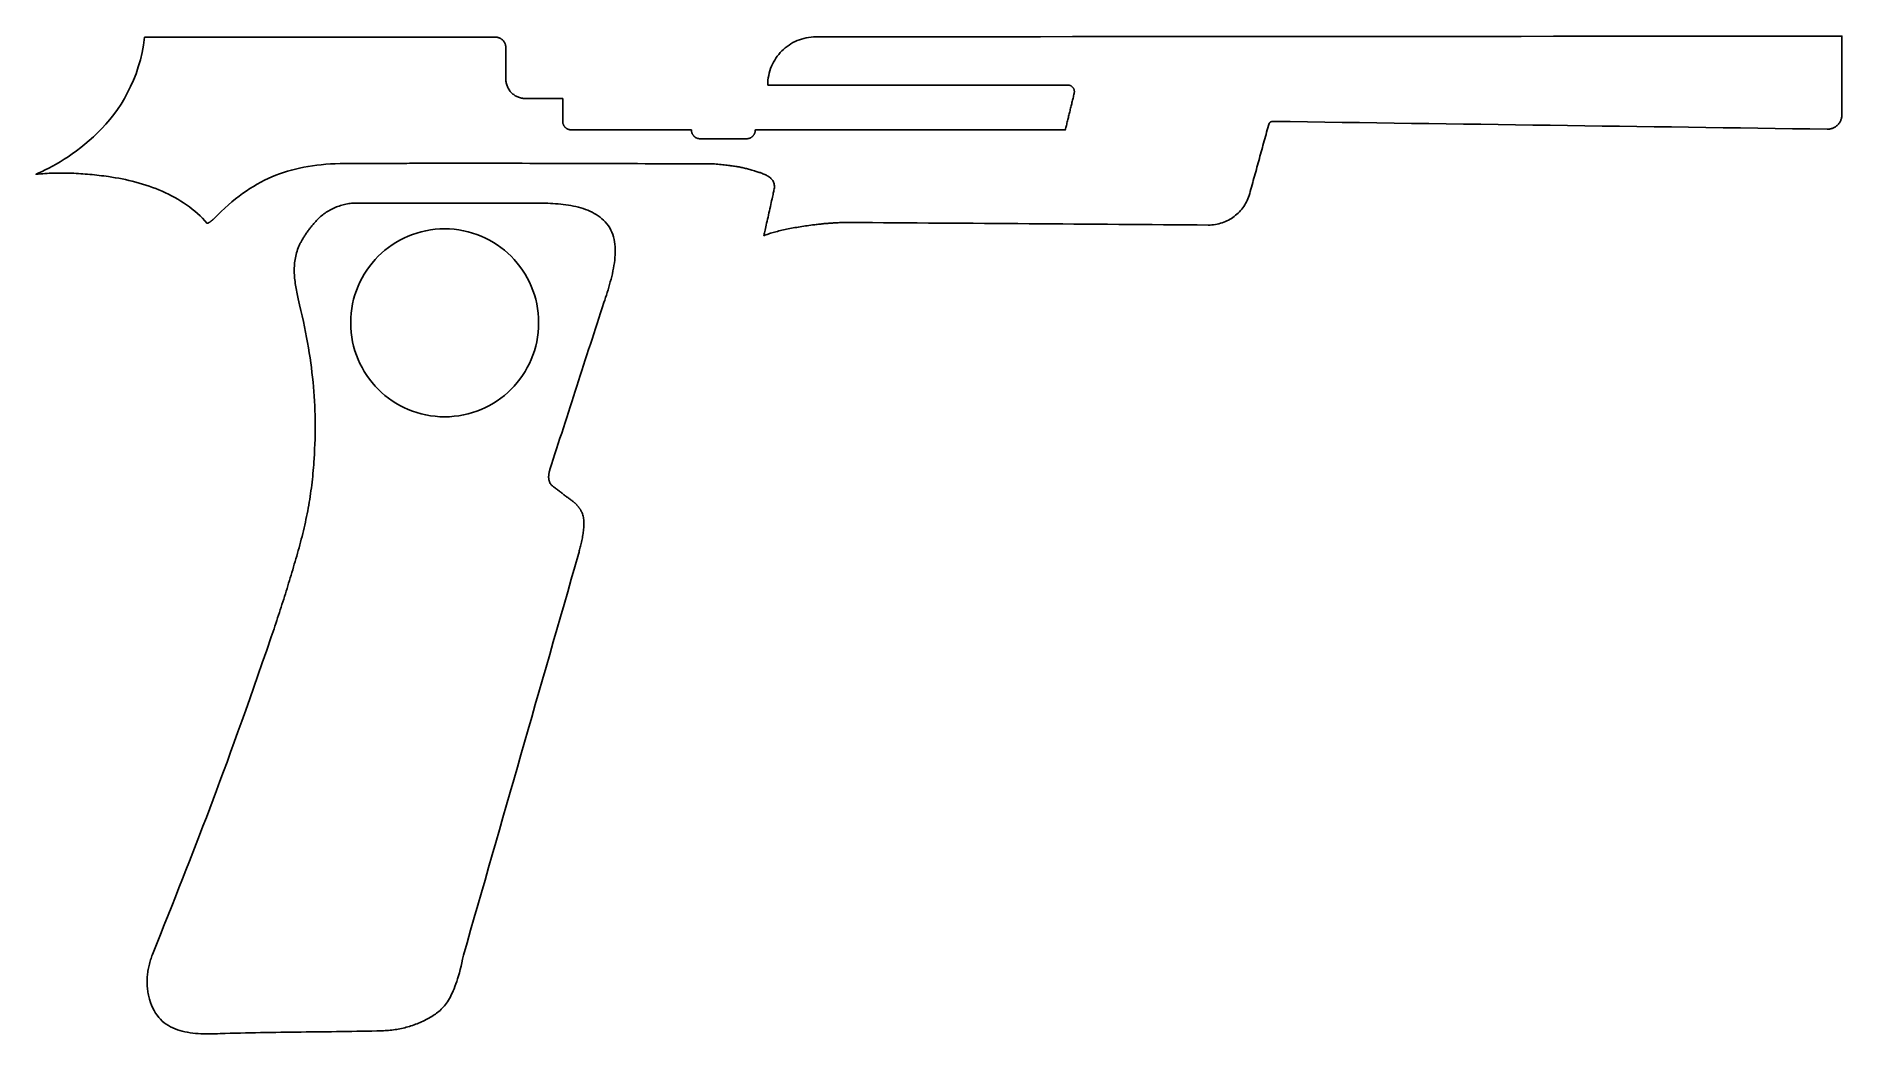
# Model space of a CAD drawing. Header units: metres. Extents: x 166 to 290, y -140 to -71.
import ezdxf

# ---------------------------------------------------------------- set-up
doc = ezdxf.new("R2010")
doc.units = ezdxf.units.M

msp = doc.modelspace()

# ---------------------------------------------------------------- linework, layer by layer
for points in [[(216.028778, -74.69378), (216.674192, -74.69378), (217.319606, -74.69378), (217.96502, -74.69378), (218.610434, -74.69378), (219.255848, -74.69378), (219.901262, -74.69378), (220.546676, -74.69378), (221.19209, -74.69378), (221.837504, -74.69378), (222.482918, -74.69378), (223.128332, -74.69378), (223.773746, -74.69378), (224.41916, -74.69378), (225.064574, -74.69378), (225.709988, -74.69378), (226.355402, -74.69378), (227.000816, -74.69378), (227.64623, -74.69378), (228.291644, -74.69378), (228.937058, -74.69378), (229.582472, -74.69378), (230.227886, -74.69378), (230.8733, -74.69378), (231.518714, -74.69378), (232.164128, -74.69378), (232.809542, -74.69378), (233.454956, -74.69378), (234.10037, -74.69378), (234.745784, -74.69378), (235.391198, -74.69378), (236.036612, -74.69378), (236.682026, -74.69378), (236.71022, -74.694542), (236.737906, -74.697082), (236.765084, -74.701146), (236.7915, -74.706734), (236.817408, -74.713846), (236.842554, -74.722228), (236.866938, -74.732134), (236.89056, -74.74331), (236.91342, -74.755756), (236.935518, -74.769472), (236.9566, -74.784204), (236.97692, -74.800206), (236.996224, -74.817224), (237.014512, -74.835258), (237.031784, -74.854054), (237.04804, -74.873866), (237.06328, -74.89444), (237.07725, -74.91603), (237.08995, -74.938382), (237.101634, -74.961242), (237.112048, -74.984864), (237.120938, -75.008994), (237.128558, -75.033886), (237.134908, -75.059286), (237.139734, -75.08494), (237.143036, -75.111102), (237.144814, -75.137518), (237.145068, -75.164188), (237.143798, -75.191112), (237.141004, -75.21829), (237.136432, -75.245722), (237.130082, -75.273154), (237.111032, -75.35164), (237.091982, -75.430126), (237.072932, -75.508612), (237.053882, -75.587098), (237.034832, -75.665584), (237.015782, -75.74407), (236.996732, -75.822556), (236.977682, -75.901042), (236.958632, -75.979528), (236.939582, -76.058014), (236.920532, -76.1365), (236.901482, -76.214986), (236.882432, -76.293472), (236.863382, -76.371958), (236.844332, -76.450444), (236.825282, -76.52893), (236.806232, -76.607416), (236.787182, -76.685902), (236.768132, -76.764388), (236.749082, -76.842874), (236.730032, -76.92136), (236.710982, -76.999846), (236.691932, -77.078332), (236.672882, -77.156818), (236.653832, -77.235304), (236.634782, -77.31379), (236.615732, -77.392276), (236.596682, -77.470762), (236.577632, -77.549248), (236.558582, -77.627734), (236.539532, -77.70622), (236.520482, -77.784706), (235.878624, -77.784706), (235.236766, -77.784706), (234.594908, -77.784706), (233.95305, -77.784706), (233.311192, -77.784706), (232.669334, -77.784706), (232.027476, -77.784706), (231.385618, -77.784706), (230.74376, -77.784706), (230.101902, -77.784706), (229.460044, -77.784706), (228.818186, -77.784706), (228.176328, -77.784706), (227.53447, -77.784706), (226.892612, -77.784706), (226.250754, -77.784706), (225.608896, -77.784706), (224.967038, -77.784706), (224.32518, -77.784706), (223.683322, -77.784706), (223.041464, -77.784706), (222.399606, -77.784706), (221.757748, -77.784706), (221.11589, -77.784706), (220.474032, -77.784706), (219.832174, -77.784706), (219.190316, -77.784706), (218.548458, -77.784706), (217.9066, -77.784706), (217.264742, -77.784706), (216.622884, -77.784706), (215.981026, -77.784706), (215.95588, -77.784706), (215.930734, -77.784706), (215.905588, -77.784706), (215.880442, -77.784706), (215.855296, -77.784706), (215.83015, -77.784706), (215.805004, -77.784706), (215.779858, -77.784706), (215.754712, -77.784706), (215.729566, -77.784706), (215.70442, -77.784706), (215.679274, -77.784706), (215.654128, -77.784706), (215.628982, -77.784706), (215.603836, -77.784706), (215.57869, -77.784706), (215.553544, -77.784706), (215.528398, -77.784706), (215.503252, -77.784706), (215.478106, -77.784706), (215.45296, -77.784706), (215.427814, -77.784706), (215.402668, -77.784706), (215.377522, -77.784706), (215.352376, -77.784706), (215.32723, -77.784706), (215.302084, -77.784706), (215.276938, -77.784706), (215.251792, -77.784706), (215.226646, -77.784706), (215.2015, -77.784706), (215.176354, -77.784706), (215.175592, -77.815948), (215.173306, -77.846936), (215.169496, -77.877416), (215.164162, -77.907388), (215.157304, -77.936852), (215.149176, -77.965808), (215.139524, -77.994002), (215.128602, -78.021688), (215.11641, -78.048612), (215.102948, -78.074774), (215.088216, -78.100174), (215.072468, -78.124812), (215.05545, -78.148688), (215.037416, -78.171548), (215.018366, -78.193646), (214.9983, -78.214728), (214.977218, -78.234794), (214.95512, -78.253844), (214.932006, -78.271878), (214.90813, -78.288896), (214.883492, -78.304644), (214.858092, -78.319376), (214.83193, -78.332838), (214.805006, -78.34503), (214.77732, -78.355952), (214.749126, -78.365604), (214.72017, -78.373732), (214.690706, -78.38059), (214.660734, -78.385924), (214.630254, -78.389734), (214.599266, -78.39202), (214.568024, -78.392782), (214.468456, -78.392782), (214.368888, -78.392782), (214.26932, -78.392782), (214.169752, -78.392782), (214.070184, -78.392782), (213.970616, -78.392782), (213.871048, -78.392782), (213.77148, -78.392782), (213.671912, -78.392782), (213.572344, -78.392782), (213.472776, -78.392782), (213.373208, -78.392782), (213.27364, -78.392782), (213.174072, -78.392782), (213.074504, -78.392782), (212.974936, -78.392782), (212.875368, -78.392782), (212.7758, -78.392782), (212.676232, -78.392782), (212.576664, -78.392782), (212.477096, -78.392782), (212.377528, -78.392782), (212.27796, -78.392782), (212.178392, -78.392782), (212.078824, -78.392782), (211.979256, -78.392782), (211.879688, -78.392782), (211.78012, -78.392782), (211.680552, -78.392782), (211.580984, -78.392782), (211.481416, -78.392782), (211.381848, -78.392782), (211.350606, -78.39202), (211.319618, -78.389734), (211.289138, -78.385924), (211.259166, -78.38059), (211.229702, -78.373732), (211.200746, -78.365604), (211.172552, -78.355952), (211.144866, -78.34503), (211.117942, -78.332838), (211.09178, -78.319376), (211.06638, -78.304644), (211.041742, -78.288896), (211.017866, -78.271878), (210.995006, -78.253844), (210.972908, -78.234794), (210.951826, -78.214728), (210.93176, -78.193646), (210.91271, -78.171548), (210.894676, -78.148688), (210.877658, -78.124812), (210.86191, -78.100174), (210.847178, -78.074774), (210.833716, -78.048612), (210.821524, -78.021688), (210.810602, -77.994002), (210.80095, -77.965808), (210.792822, -77.936852), (210.785964, -77.907388), (210.78063, -77.877416), (210.77682, -77.846936), (210.774534, -77.815948), (210.773772, -77.784706), (210.515708, -77.784706), (210.257644, -77.784706), (209.99958, -77.784706), (209.741516, -77.784706), (209.483452, -77.784706), (209.225388, -77.784706), (208.967324, -77.784706), (208.70926, -77.784706), (208.451196, -77.784706), (208.193132, -77.784706), (207.935068, -77.784706), (207.677004, -77.784706), (207.41894, -77.784706), (207.160876, -77.784706), (206.902812, -77.784706), (206.644748, -77.784706), (206.386684, -77.784706), (206.12862, -77.784706), (205.870556, -77.784706), (205.612492, -77.784706), (205.354428, -77.784706), (205.096364, -77.784706), (204.8383, -77.784706), (204.580236, -77.784706), (204.322172, -77.784706), (204.064108, -77.784706), (203.806044, -77.784706), (203.54798, -77.784706), (203.289916, -77.784706), (203.031852, -77.784706), (202.773788, -77.784706), (202.515724, -77.784706), (202.484736, -77.783944), (202.454256, -77.781658), (202.42403, -77.777848), (202.394312, -77.772514), (202.365102, -77.76591), (202.3364, -77.757782), (202.30846, -77.748384), (202.281028, -77.737716), (202.254358, -77.725524), (202.22845, -77.712316), (202.203304, -77.697838), (202.17892, -77.68209), (202.155298, -77.665326), (202.132438, -77.647546), (202.110594, -77.628496), (202.089766, -77.60843), (202.0697, -77.587602), (202.05065, -77.565758), (202.03287, -77.542898), (202.016106, -77.519276), (202.000358, -77.494892), (201.98588, -77.469746), (201.972672, -77.443838), (201.96048, -77.417168), (201.949812, -77.389736), (201.940414, -77.361796), (201.932286, -77.333094), (201.925682, -77.303884), (201.920348, -77.274166), (201.916538, -77.24394), (201.914252, -77.213206), (201.91349, -77.182218), (201.91349, -77.13345), (201.91349, -77.084682), (201.91349, -77.035914), (201.91349, -76.987146), (201.91349, -76.938378), (201.91349, -76.88961), (201.91349, -76.840842), (201.91349, -76.792074), (201.91349, -76.743306), (201.91349, -76.694538), (201.91349, -76.64577), (201.91349, -76.597002), (201.91349, -76.548234), (201.91349, -76.499466), (201.91349, -76.450698), (201.91349, -76.40193), (201.91349, -76.353162), (201.91349, -76.304394), (201.91349, -76.255626), (201.91349, -76.206858), (201.91349, -76.15809), (201.91349, -76.109322), (201.91349, -76.060554), (201.91349, -76.011786), (201.91349, -75.963018), (201.91349, -75.91425), (201.91349, -75.865482), (201.91349, -75.816714), (201.91349, -75.767946), (201.91349, -75.719178), (201.91349, -75.67041), (201.91349, -75.621642), (201.832972, -75.621642), (201.752454, -75.621642), (201.671936, -75.621642), (201.591418, -75.621642), (201.5109, -75.621642), (201.430382, -75.621642), (201.349864, -75.621642), (201.269346, -75.621642), (201.188828, -75.621642), (201.10831, -75.621642), (201.027792, -75.621642), (200.947274, -75.621642), (200.866756, -75.621642), (200.786238, -75.621642), (200.70572, -75.621642), (200.625202, -75.621642), (200.544684, -75.621642), (200.464166, -75.621642), (200.383648, -75.621642), (200.30313, -75.621642), (200.222612, -75.621642), (200.142094, -75.621642), (200.061576, -75.621642), (199.981058, -75.621642), (199.90054, -75.621642), (199.820022, -75.621642), (199.739504, -75.621642), (199.658986, -75.621642), (199.578468, -75.621642), (199.49795, -75.621642), (199.417432, -75.621642), (199.336914, -75.621642), (199.26808, -75.619864), (199.200008, -75.614784), (199.132952, -75.606148), (199.067166, -75.594464), (199.002396, -75.579478), (198.938896, -75.561444), (198.876666, -75.540362), (198.81596, -75.516486), (198.756778, -75.489562), (198.69912, -75.460098), (198.642986, -75.42784), (198.58863, -75.393042), (198.536052, -75.355704), (198.485506, -75.31608), (198.436992, -75.273916), (198.39051, -75.22972), (198.346314, -75.183238), (198.30415, -75.134724), (198.264526, -75.084178), (198.227188, -75.0316), (198.19239, -74.977244), (198.160132, -74.92111), (198.130668, -74.863452), (198.103744, -74.80427), (198.079868, -74.743564), (198.058786, -74.681334), (198.040752, -74.617834), (198.025766, -74.553064), (198.014082, -74.487278), (198.005446, -74.420222), (198.000366, -74.35215), (197.998588, -74.283316), (197.998588, -74.216006), (197.998588, -74.148696), (197.998588, -74.081386), (197.998588, -74.014076), (197.998588, -73.946766), (197.998588, -73.879456), (197.998588, -73.812146), (197.998588, -73.744836), (197.998588, -73.677526), (197.998588, -73.610216), (197.998588, -73.542906), (197.998588, -73.475596), (197.998588, -73.408286), (197.998588, -73.340976), (197.998588, -73.273666), (197.998588, -73.206356), (197.998588, -73.139046), (197.998588, -73.071736), (197.998588, -73.004426), (197.998588, -72.937116), (197.998588, -72.869806), (197.998588, -72.802496), (197.998588, -72.735186), (197.998588, -72.667876), (197.998588, -72.600566), (197.998588, -72.533256), (197.998588, -72.465946), (197.998588, -72.398636), (197.998588, -72.331326), (197.998588, -72.264016), (197.998588, -72.196706), (197.998588, -72.129396), (197.997572, -72.091296), (197.994778, -72.053704), (197.989952, -72.01662), (197.983348, -71.980298), (197.974966, -71.944484), (197.96506, -71.909432), (197.953376, -71.875142), (197.940168, -71.841614), (197.925436, -71.808848), (197.90918, -71.776844), (197.8914, -71.745856), (197.872096, -71.715884), (197.851522, -71.686928), (197.829678, -71.658988), (197.80631, -71.632064), (197.781926, -71.60641), (197.756272, -71.582026), (197.729348, -71.558912), (197.701408, -71.537068), (197.672452, -71.516494), (197.64248, -71.49719), (197.611492, -71.47941), (197.579488, -71.463154), (197.546722, -71.448422), (197.513194, -71.435214), (197.478904, -71.42353), (197.443852, -71.413624), (197.408038, -71.405496), (197.371716, -71.398892), (197.334632, -71.39432), (197.29704, -71.391526), (197.25894, -71.39051), (196.50456, -71.391018), (195.75018, -71.391526), (194.9958, -71.392034), (194.24142, -71.392542), (193.48704, -71.39305), (192.73266, -71.393558), (191.97828, -71.394066), (191.2239, -71.394574), (190.46952, -71.395082), (189.71514, -71.39559), (188.96076, -71.396098), (188.20638, -71.396606), (187.452, -71.397114), (186.69762, -71.397622), (185.94324, -71.39813), (185.18886, -71.398638), (184.43448, -71.399146), (183.6801, -71.399654), (182.92572, -71.400162), (182.17134, -71.40067), (181.41696, -71.401178), (180.66258, -71.401686), (179.9082, -71.402194), (179.15382, -71.402702), (178.39944, -71.40321), (177.64506, -71.403718), (176.89068, -71.404226), (176.1363, -71.404734), (175.38192, -71.405242), (174.62754, -71.40575), (173.87316, -71.406258), (173.11878, -71.406766), (173.044612, -71.944738), (172.947584, -72.464422), (172.828966, -72.966326), (172.689774, -73.450704), (172.531532, -73.91781), (172.35551, -74.367644), (172.162724, -74.800714), (171.954698, -75.21702), (171.732448, -75.616816), (171.497498, -76.00061), (171.251118, -76.368402), (170.994324, -76.720446), (170.72864, -77.056996), (170.455082, -77.37856), (170.175174, -77.685138), (169.889932, -77.976984), (169.60088, -78.254098), (169.309034, -78.516988), (169.015918, -78.765908), (168.722548, -79.001112), (168.430448, -79.222854), (168.140634, -79.431134), (167.854376, -79.62646), (167.573198, -79.808832), (167.298116, -79.978758), (167.030654, -80.136238), (166.771828, -80.28178), (166.522908, -80.415384), (166.285164, -80.537304), (166.06012, -80.648048), (165.848792, -80.747616), (165.65245, -80.836262), (165.803072, -80.822292), (165.953948, -80.809592), (166.105078, -80.798162), (166.256462, -80.788256), (166.4081, -80.77962), (166.559992, -80.772254), (166.712138, -80.766158), (166.864538, -80.761332), (167.017446, -80.757776), (167.170608, -80.75549), (167.324024, -80.754474), (167.477694, -80.754474), (167.631872, -80.755744), (167.786304, -80.758284), (167.941244, -80.762094), (168.096438, -80.76692), (168.25214, -80.773016), (168.408096, -80.780382), (168.56456, -80.788764), (168.721278, -80.798416), (168.878504, -80.809084), (169.036238, -80.821022), (169.194226, -80.833976), (169.352722, -80.847946), (169.511726, -80.863186), (169.671238, -80.879442), (169.831258, -80.896714), (169.991786, -80.915002), (170.152568, -80.93456), (170.313858, -80.955134), (170.475656, -80.976724), (170.637962, -80.99933), (170.871388, -81.034128), (171.105322, -81.072228), (171.339764, -81.113884), (171.57446, -81.159096), (171.808902, -81.208118), (172.043344, -81.260696), (172.277278, -81.317338), (172.510704, -81.37779), (172.743368, -81.442306), (172.975016, -81.510886), (173.205394, -81.58353), (173.434502, -81.660492), (173.662086, -81.741772), (173.887892, -81.827624), (174.11192, -81.917794), (174.333662, -82.012536), (174.553118, -82.112104), (174.770034, -82.216498), (174.98441, -82.325718), (175.195992, -82.439764), (175.404526, -82.55889), (175.609758, -82.683096), (175.811434, -82.812382), (176.009554, -82.947002), (176.203864, -83.086956), (176.39411, -83.232498), (176.580292, -83.383374), (176.762156, -83.539838), (176.939448, -83.702144), (177.111914, -83.870038), (177.279554, -84.043774), (177.44186, -84.223606), (177.457608, -84.215478), (177.473356, -84.207096), (177.489104, -84.198714), (177.504852, -84.190078), (177.5206, -84.181442), (177.536094, -84.172552), (177.551588, -84.163662), (177.567082, -84.154518), (177.582576, -84.14512), (177.597816, -84.135722), (177.613056, -84.12607), (177.628296, -84.116418), (177.643282, -84.106512), (177.658268, -84.096352), (177.673254, -84.086192), (177.687986, -84.075778), (177.702718, -84.06511), (177.71745, -84.054442), (177.731928, -84.04352), (177.746406, -84.032344), (177.760884, -84.021168), (177.775108, -84.009738), (177.789332, -83.998054), (177.803302, -83.98637), (177.817272, -83.974432), (177.831242, -83.96224), (177.844958, -83.949794), (177.858674, -83.937348), (177.872136, -83.924648), (177.885598, -83.911694), (177.898806, -83.898486), (177.912014, -83.885024), (178.15814, -83.636358), (178.403504, -83.397598), (178.64836, -83.168744), (178.892962, -82.949542), (179.137564, -82.739738), (179.38242, -82.539332), (179.62753, -82.34807), (179.873402, -82.165952), (180.120036, -81.992724), (180.36794, -81.828132), (180.617114, -81.672176), (180.868066, -81.524602), (181.120796, -81.385156), (181.375558, -81.253838), (181.632606, -81.130394), (181.892194, -81.014824), (182.154576, -80.906874), (182.420006, -80.806544), (182.688484, -80.713326), (182.960518, -80.627474), (183.236362, -80.54848), (183.516016, -80.476344), (183.799734, -80.411066), (184.088024, -80.352138), (184.380886, -80.299814), (184.678574, -80.253586), (184.981342, -80.213454), (185.289444, -80.179164), (185.603134, -80.150716), (185.922666, -80.127856), (186.24804, -80.110584), (186.579764, -80.098646), (186.66333, -80.09636), (186.746896, -80.094328), (186.830462, -80.09255), (186.914028, -80.091026), (186.997594, -80.089756), (187.08116, -80.08874), (187.164726, -80.087724), (187.248292, -80.086962), (187.331858, -80.086454), (187.41517, -80.085946), (187.498482, -80.085692), (187.581794, -80.085438), (187.665106, -80.085438), (187.748418, -80.085438), (187.83173, -80.085692), (187.915042, -80.085946), (187.998354, -80.0862), (188.081666, -80.086454), (188.164978, -80.086962), (188.24829, -80.08747), (188.331602, -80.087978), (188.414914, -80.088486), (188.498226, -80.088994), (188.581538, -80.089502), (188.66485, -80.09001), (188.748162, -80.090264), (188.831474, -80.090518), (188.914786, -80.090772), (188.998098, -80.091026), (189.08141, -80.091026), (189.164722, -80.091026), (189.248034, -80.090772), (189.44082, -80.090264), (189.633606, -80.089756), (189.826392, -80.089248), (190.019178, -80.08874), (190.212218, -80.088232), (190.405004, -80.087724), (190.59779, -80.087216), (190.790576, -80.086708), (190.983616, -80.0862), (191.176402, -80.085692), (191.369188, -80.085184), (191.562228, -80.084676), (191.755014, -80.084168), (191.9478, -80.08366), (192.140586, -80.083152), (192.333626, -80.082644), (192.526412, -80.082136), (192.719198, -80.081628), (192.912238, -80.08112), (193.105024, -80.080612), (193.29781, -80.080104), (193.49085, -80.079596), (193.683636, -80.079088), (193.876422, -80.07858), (194.069462, -80.078072), (194.262248, -80.077564), (194.455034, -80.077056), (194.648074, -80.076548), (194.84086, -80.07604), (195.033646, -80.075532), (195.226686, -80.075024), (195.419472, -80.074516), (195.948808, -80.07604), (196.478144, -80.077564), (197.00748, -80.079088), (197.536816, -80.080612), (198.066152, -80.082136), (198.595488, -80.08366), (199.124824, -80.085184), (199.65416, -80.086708), (200.183496, -80.088232), (200.712832, -80.089756), (201.242168, -80.09128), (201.771504, -80.092804), (202.30084, -80.094328), (202.830176, -80.095852), (203.359512, -80.097376), (203.888848, -80.0989), (204.418184, -80.100424), (204.94752, -80.101948), (205.476856, -80.103472), (206.006192, -80.104996), (206.535528, -80.10652), (207.064864, -80.108044), (207.5942, -80.109568), (208.123536, -80.111092), (208.652872, -80.112616), (209.182208, -80.11414), (209.711544, -80.115664), (210.24088, -80.117188), (210.770216, -80.118712), (211.299552, -80.120236), (211.828888, -80.12176), (212.358224, -80.123284), (212.481668, -80.134714), (212.60054, -80.14589), (212.715094, -80.157066), (212.82533, -80.167988), (212.931756, -80.17891), (213.034372, -80.189832), (213.133432, -80.200754), (213.22919, -80.21193), (213.3219, -80.223106), (213.411816, -80.234536), (213.499192, -80.24622), (213.584028, -80.258158), (213.666578, -80.27035), (213.74735, -80.282796), (213.826344, -80.295496), (213.90356, -80.308704), (213.979506, -80.32242), (214.054436, -80.336644), (214.12835, -80.351376), (214.201756, -80.366616), (214.274654, -80.382364), (214.347298, -80.398874), (214.419942, -80.415892), (214.492586, -80.433672), (214.565738, -80.452214), (214.639398, -80.471518), (214.714074, -80.491584), (214.789766, -80.512666), (214.866728, -80.53451), (214.945214, -80.55737), (215.025224, -80.581246), (215.107266, -80.606138), (215.170766, -80.625442), (215.235028, -80.645), (215.300306, -80.664812), (215.366092, -80.685132), (215.432132, -80.70596), (215.498172, -80.72755), (215.563958, -80.749902), (215.62949, -80.77327), (215.69426, -80.797654), (215.758268, -80.823308), (215.821006, -80.850232), (215.882474, -80.87868), (215.942418, -80.908652), (216.00033, -80.940148), (216.05621, -80.973422), (216.109804, -81.008728), (216.160858, -81.046066), (216.209118, -81.085436), (216.25433, -81.127092), (216.296494, -81.171288), (216.335102, -81.218024), (216.3699, -81.2673), (216.400634, -81.31937), (216.427304, -81.374234), (216.449402, -81.432146), (216.466928, -81.493106), (216.479628, -81.557368), (216.486994, -81.624932), (216.489026, -81.696052), (216.48547, -81.770728), (216.476072, -81.849214), (216.460578, -81.93151), (216.458546, -81.940654), (216.452704, -81.96707), (216.443306, -82.009488), (216.430606, -82.066892), (216.414858, -82.138012), (216.396316, -82.221832), (216.375234, -82.317082), (216.351866, -82.422746), (216.326466, -82.537554), (216.299288, -82.66049), (216.270586, -82.790284), (216.240614, -82.925666), (216.209626, -83.06562), (216.177876, -83.20913), (216.145618, -83.354926), (216.113106, -83.501738), (216.080594, -83.64855), (216.048336, -83.794346), (216.016586, -83.937856), (215.985598, -84.07781), (215.955626, -84.213192), (215.926924, -84.342732), (215.899746, -84.465414), (215.874346, -84.580222), (215.850978, -84.685632), (215.829896, -84.780882), (215.811354, -84.864448), (215.795606, -84.935568), (215.782906, -84.992718), (215.773508, -85.035136), (215.767666, -85.061298), (215.765634, -85.070188), (215.834468, -85.040724), (215.906858, -85.011768), (215.98255, -84.983066), (216.061544, -84.954872), (216.14384, -84.926932), (216.229184, -84.8995), (216.317322, -84.872322), (216.408254, -84.845652), (216.50198, -84.819236), (216.598246, -84.793328), (216.696798, -84.767674), (216.797636, -84.742528), (216.90076, -84.717636), (217.005916, -84.693252), (217.113104, -84.669376), (217.22207, -84.645754), (217.33256, -84.62264), (217.444828, -84.600034), (217.558366, -84.577682), (217.673428, -84.555838), (217.789506, -84.534502), (217.906854, -84.51342), (218.025218, -84.492846), (218.144344, -84.47278), (218.264232, -84.453222), (218.384628, -84.433918), (218.505532, -84.415122), (218.626944, -84.396834), (218.74861, -84.379054), (218.870276, -84.361782), (218.991942, -84.345018), (219.113608, -84.328762), (219.193872, -84.318348), (219.274136, -84.308188), (219.3544, -84.298282), (219.434918, -84.288884), (219.515436, -84.27974), (219.595954, -84.27085), (219.676472, -84.262214), (219.75699, -84.254086), (219.837508, -84.246212), (219.918026, -84.238592), (219.998544, -84.23148), (220.079316, -84.224622), (220.160088, -84.218018), (220.24086, -84.211668), (220.321632, -84.205826), (220.402404, -84.200238), (220.483176, -84.194904), (220.563948, -84.190078), (220.64472, -84.185506), (220.725492, -84.181188), (220.806264, -84.177124), (220.887036, -84.173568), (220.967808, -84.170266), (221.04858, -84.167218), (221.129606, -84.164424), (221.210632, -84.162138), (221.291658, -84.160106), (221.372684, -84.158328), (221.45371, -84.156804), (221.534736, -84.155788), (221.615762, -84.155026), (221.696788, -84.154518), (222.467424, -84.160106), (223.238314, -84.165694), (224.00895, -84.171282), (224.77984, -84.17687), (225.550476, -84.182458), (226.321366, -84.188046), (227.092002, -84.193634), (227.862892, -84.199222), (228.633528, -84.20481), (229.404164, -84.210398), (230.175054, -84.215986), (230.94569, -84.221574), (231.71658, -84.227162), (232.487216, -84.23275), (233.258106, -84.238338), (234.028742, -84.243926), (234.799632, -84.249514), (235.570268, -84.255102), (236.340904, -84.26069), (237.111794, -84.266278), (237.88243, -84.271866), (238.65332, -84.277454), (239.423956, -84.283042), (240.194846, -84.28863), (240.965482, -84.294218), (241.736372, -84.299806), (242.507008, -84.305394), (243.277644, -84.310982), (244.048534, -84.31657), (244.81917, -84.322158), (245.59006, -84.327746), (246.360696, -84.333334), (246.485156, -84.331556), (246.608346, -84.324698), (246.73052, -84.31276), (246.851424, -84.295742), (246.970804, -84.273898), (247.08866, -84.247228), (247.204992, -84.215986), (247.319546, -84.180172), (247.432068, -84.139786), (247.542558, -84.094828), (247.651016, -84.045552), (247.757188, -83.992212), (247.86082, -83.934554), (247.961912, -83.872832), (248.060464, -83.8073), (248.156222, -83.737704), (248.249186, -83.664298), (248.339102, -83.587336), (248.42597, -83.506818), (248.509536, -83.422744), (248.5898, -83.335114), (248.666508, -83.244182), (248.73966, -83.149948), (248.809256, -83.052666), (248.875042, -82.952336), (248.936764, -82.848958), (248.994422, -82.742786), (249.048016, -82.63382), (249.097038, -82.52206), (249.141742, -82.40776), (249.181874, -82.29092), (249.217434, -82.171794), (249.258836, -82.020664), (249.300492, -81.869534), (249.342148, -81.718404), (249.38355, -81.567274), (249.425206, -81.416144), (249.466862, -81.265014), (249.508518, -81.113884), (249.54992, -80.962754), (249.591576, -80.811624), (249.633232, -80.660494), (249.674634, -80.509364), (249.71629, -80.358234), (249.757946, -80.207104), (249.799602, -80.055974), (249.841004, -79.904844), (249.88266, -79.753714), (249.924316, -79.602584), (249.965718, -79.451454), (250.007374, -79.300324), (250.04903, -79.149194), (250.090686, -78.998064), (250.132088, -78.846934), (250.173744, -78.695804), (250.2154, -78.544674), (250.257056, -78.393544), (250.298458, -78.242414), (250.340114, -78.091284), (250.38177, -77.940154), (250.423172, -77.789024), (250.464828, -77.637894), (250.506484, -77.486764), (250.54814, -77.335634), (250.553982, -77.32776), (250.560078, -77.319886), (250.566428, -77.312266), (250.573032, -77.3049), (250.57989, -77.297788), (250.586748, -77.29093), (250.59386, -77.284326), (250.601226, -77.277976), (250.608592, -77.27188), (250.616212, -77.265784), (250.624086, -77.259942), (250.63196, -77.254354), (250.640088, -77.24902), (250.64847, -77.24394), (250.656852, -77.239114), (250.665488, -77.234542), (250.674124, -77.230224), (250.683014, -77.22616), (250.691904, -77.22235), (250.701048, -77.218794), (250.710192, -77.215492), (250.719336, -77.212444), (250.728734, -77.20965), (250.738132, -77.20711), (250.74753, -77.205078), (250.757182, -77.2033), (250.766834, -77.201776), (250.776486, -77.200506), (250.786138, -77.19949), (250.796044, -77.198728), (250.80595, -77.19822), (250.815856, -77.197966), (252.00864, -77.21473), (253.201424, -77.231494), (254.394208, -77.248258), (255.586992, -77.265022), (256.779776, -77.281786), (257.97256, -77.29855), (259.165344, -77.315314), (260.358128, -77.332078), (261.550912, -77.348842), (262.743696, -77.365606), (263.93648, -77.38237), (265.129264, -77.399134), (266.322048, -77.415898), (267.514832, -77.432662), (268.707616, -77.449426), (269.9004, -77.46619), (271.093184, -77.482954), (272.285968, -77.499718), (273.478752, -77.516482), (274.671536, -77.533246), (275.86432, -77.55001), (277.057104, -77.566774), (278.249888, -77.583538), (279.442672, -77.600302), (280.635456, -77.617066), (281.82824, -77.63383), (283.021024, -77.650594), (284.213808, -77.667358), (285.406592, -77.684122), (286.599376, -77.700886), (287.79216, -77.71765), (288.984944, -77.734414), (289.03676, -77.733906), (289.087814, -77.730604), (289.138106, -77.724762), (289.187636, -77.716634), (289.236404, -77.705966), (289.284156, -77.693012), (289.330892, -77.677772), (289.376612, -77.660246), (289.421316, -77.640688), (289.46475, -77.618844), (289.506914, -77.594968), (289.547808, -77.569314), (289.587432, -77.541628), (289.625532, -77.512164), (289.662108, -77.480922), (289.69716, -77.447902), (289.730688, -77.413358), (289.762438, -77.377036), (289.79241, -77.33919), (289.820604, -77.300074), (289.84702, -77.259434), (289.871404, -77.217524), (289.893756, -77.174344), (289.914076, -77.129894), (289.93211, -77.084428), (289.948112, -77.037946), (289.961828, -76.990448), (289.973004, -76.941934), (289.981894, -76.892404), (289.988244, -76.842112), (289.992054, -76.791058), (289.993324, -76.739496), (289.993324, -76.570332), (289.993324, -76.401168), (289.993324, -76.232004), (289.993324, -76.06284), (289.993324, -75.893676), (289.993324, -75.724512), (289.993324, -75.555348), (289.993324, -75.386184), (289.993324, -75.21702), (289.993324, -75.047856), (289.993324, -74.878692), (289.993324, -74.709528), (289.993324, -74.540364), (289.993324, -74.3712), (289.993324, -74.202036), (289.993324, -74.032872), (289.993324, -73.863708), (289.993324, -73.694544), (289.993324, -73.52538), (289.993324, -73.356216), (289.993324, -73.187052), (289.993324, -73.017888), (289.993324, -72.848724), (289.993324, -72.67956), (289.993324, -72.510396), (289.993324, -72.341232), (289.993324, -72.172068), (289.993324, -72.002904), (289.993324, -71.83374), (289.993324, -71.664576), (289.993324, -71.495412), (289.993324, -71.326248), (287.78581, -71.327772), (285.578296, -71.329296), (283.370782, -71.33082), (281.163268, -71.332344), (278.955754, -71.333868), (276.74824, -71.335392), (274.540726, -71.336916), (272.333212, -71.33844), (270.125698, -71.339964), (267.918184, -71.341488), (265.71067, -71.343012), (263.503156, -71.344536), (261.295642, -71.34606), (259.088128, -71.347584), (256.880614, -71.349108), (254.6731, -71.350632), (252.465586, -71.352156), (250.258072, -71.35368), (248.050558, -71.355204), (245.843044, -71.356728), (243.63553, -71.358252), (241.428016, -71.359776), (239.220502, -71.3613), (237.012988, -71.362824), (234.805474, -71.364348), (232.59796, -71.365872), (230.390446, -71.367396), (228.182932, -71.36892), (225.975418, -71.370444), (223.767904, -71.371968), (221.56039, -71.373492), (219.352876, -71.375016), (219.181934, -71.379334), (219.013278, -71.392288), (218.846908, -71.413624), (218.683332, -71.442834), (218.52255, -71.479918), (218.364816, -71.524876), (218.210384, -71.5772), (218.059508, -71.63689), (217.912188, -71.703438), (217.768932, -71.776844), (217.62974, -71.856854), (217.494866, -71.943468), (217.364564, -72.036178), (217.239088, -72.134984), (217.118438, -72.239378), (217.003122, -72.34936), (216.89314, -72.46493), (216.788746, -72.58558), (216.690194, -72.711056), (216.597484, -72.841358), (216.511124, -72.976232), (216.431114, -73.115424), (216.357708, -73.25868), (216.29116, -73.406), (216.231724, -73.556876), (216.1794, -73.711308), (216.134696, -73.869042), (216.097612, -74.029824), (216.068402, -74.1934), (216.04732, -74.35977), (216.03462, -74.528426), (216.030302, -74.699368)], [(204.747622, -89.664032), (204.80401, -89.4969), (204.860906, -89.326466), (204.918056, -89.15273), (204.974952, -88.9762), (205.031086, -88.79713), (205.086204, -88.615774), (205.139798, -88.432386), (205.191614, -88.247474), (205.241144, -88.061038), (205.288134, -87.873586), (205.332076, -87.685626), (205.372716, -87.497158), (205.409292, -87.30869), (205.441804, -87.120476), (205.469744, -86.93277), (205.492604, -86.745826), (205.509876, -86.560152), (205.521306, -86.375748), (205.52664, -86.193122), (205.52537, -86.012782), (205.516988, -85.834728), (205.500986, -85.659468), (205.477364, -85.487256), (205.44536, -85.318346), (205.40472, -85.152992), (205.35519, -84.991702), (205.296008, -84.834476), (205.227174, -84.681822), (205.147926, -84.534248), (205.05801, -84.391754), (204.957172, -84.254848), (204.844904, -84.12353), (204.732128, -84.008468), (204.61351, -83.900264), (204.48905, -83.798918), (204.359002, -83.703922), (204.223874, -83.615276), (204.083666, -83.532726), (203.938886, -83.456018), (203.789788, -83.385152), (203.636626, -83.31962), (203.479908, -83.259422), (203.319634, -83.20405), (203.156312, -83.153504), (202.990196, -83.10753), (202.82154, -83.065874), (202.650598, -83.028536), (202.477878, -82.995008), (202.30338, -82.96529), (202.127612, -82.939128), (201.950828, -82.916014), (201.773282, -82.895948), (201.595482, -82.87893), (201.417428, -82.864452), (201.239628, -82.852514), (201.062082, -82.842608), (200.885298, -82.834734), (200.709784, -82.828638), (200.53554, -82.824066), (200.36282, -82.820764), (200.192132, -82.818732), (200.02373, -82.817462), (199.857868, -82.816954), (199.6948, -82.816954), (199.322436, -82.816954), (198.950072, -82.816954), (198.577708, -82.816954), (198.205344, -82.816954), (197.83298, -82.816954), (197.460616, -82.816954), (197.088252, -82.816954), (196.715888, -82.816954), (196.343524, -82.816954), (195.97116, -82.816954), (195.598796, -82.816954), (195.226432, -82.816954), (194.854068, -82.816954), (194.481704, -82.816954), (194.10934, -82.816954), (193.736976, -82.816954), (193.364612, -82.816954), (192.992248, -82.816954), (192.619884, -82.816954), (192.24752, -82.816954), (191.875156, -82.816954), (191.502792, -82.816954), (191.130428, -82.816954), (190.758064, -82.816954), (190.3857, -82.816954), (190.013336, -82.816954), (189.640972, -82.816954), (189.268608, -82.816954), (188.896244, -82.816954), (188.52388, -82.816954), (188.151516, -82.816954), (187.779152, -82.816954), (187.679076, -82.818224), (187.579254, -82.822034), (187.479686, -82.82813), (187.380372, -82.836766), (187.281566, -82.847942), (187.183268, -82.861404), (187.085478, -82.877406), (186.988196, -82.895948), (186.891422, -82.916776), (186.79541, -82.93989), (186.70016, -82.965544), (186.605672, -82.993484), (186.511946, -83.02371), (186.418982, -83.056476), (186.327034, -83.091528), (186.236102, -83.128866), (186.146186, -83.16849), (186.057286, -83.2104), (185.969402, -83.254596), (185.882788, -83.301078), (185.797444, -83.349846), (185.71337, -83.4009), (185.630566, -83.45424), (185.549032, -83.509612), (185.469022, -83.56727), (185.390536, -83.627214), (185.313574, -83.68919), (185.238136, -83.753452), (185.164476, -83.82), (185.09234, -83.88858), (185.021982, -83.959192), (184.953402, -84.03209), (184.907428, -84.082636), (184.861962, -84.13369), (184.817004, -84.184998), (184.7723, -84.236814), (184.728104, -84.288884), (184.684416, -84.341208), (184.641236, -84.393786), (184.598818, -84.446618), (184.556908, -84.49945), (184.515506, -84.552536), (184.474866, -84.605622), (184.434734, -84.658708), (184.395364, -84.712048), (184.356502, -84.765388), (184.318402, -84.818728), (184.281064, -84.871814), (184.244488, -84.9249), (184.208674, -84.977732), (184.173622, -85.030564), (184.139332, -85.083142), (184.105804, -85.135466), (184.073038, -85.187536), (184.041288, -85.239352), (184.0103, -85.29066), (183.980328, -85.341714), (183.951118, -85.39226), (183.922924, -85.442552), (183.895746, -85.492336), (183.869584, -85.541612), (183.844438, -85.59038), (183.820308, -85.63864), (183.797194, -85.686138), (183.746902, -85.795866), (183.700928, -85.906356), (183.658764, -86.017608), (183.620664, -86.129622), (183.586374, -86.242398), (183.55564, -86.355682), (183.528462, -86.469728), (183.50484, -86.584282), (183.48452, -86.699344), (183.467502, -86.814914), (183.453532, -86.930992), (183.44261, -87.047578), (183.434736, -87.164672), (183.429656, -87.28202), (183.42737, -87.399622), (183.427624, -87.517732), (183.430418, -87.636096), (183.435752, -87.754714), (183.443372, -87.873332), (183.453278, -87.992204), (183.465216, -88.111076), (183.479186, -88.230202), (183.494934, -88.349328), (183.51246, -88.468454), (183.531764, -88.58758), (183.552592, -88.706706), (183.57469, -88.825578), (183.598312, -88.94445), (183.623204, -89.063068), (183.649112, -89.181432), (183.676036, -89.299796), (183.703976, -89.417906), (183.798464, -89.816432), (183.888634, -90.207846), (183.974486, -90.592656), (184.05602, -90.971116), (184.13349, -91.34348), (184.206896, -91.710256), (184.275984, -92.071698), (184.341008, -92.42806), (184.401968, -92.77985), (184.459118, -93.127576), (184.512204, -93.471238), (184.56148, -93.811598), (184.606946, -94.148656), (184.648602, -94.48292), (184.686448, -94.814898), (184.720484, -95.144844), (184.750964, -95.473012), (184.777888, -95.79991), (184.801002, -96.125792), (184.820814, -96.451166), (184.83707, -96.776286), (184.84977, -97.101406), (184.859168, -97.427034), (184.86501, -97.753424), (184.86755, -98.081084), (184.866788, -98.410268), (184.862978, -98.74123), (184.855866, -99.074478), (184.845706, -99.410266), (184.832244, -99.749102), (184.815734, -100.09124), (184.796176, -100.437188), (184.783476, -100.63734), (184.769252, -100.837238), (184.753504, -101.037136), (184.736486, -101.23678), (184.717944, -101.436424), (184.698132, -101.635814), (184.676796, -101.835204), (184.65419, -102.03434), (184.63006, -102.233222), (184.60466, -102.43185), (184.577736, -102.630478), (184.549542, -102.828852), (184.519824, -103.026972), (184.488836, -103.224838), (184.456578, -103.42245), (184.422796, -103.619808), (184.387744, -103.817166), (184.351422, -104.01427), (184.313576, -104.21112), (184.27446, -104.407716), (184.234074, -104.604058), (184.192418, -104.800146), (184.149492, -104.99598), (184.105042, -105.191306), (184.059322, -105.386378), (184.012332, -105.581196), (183.964072, -105.77576), (183.914542, -105.97007), (183.863742, -106.164126), (183.811672, -106.357674), (183.758332, -106.550968), (183.703722, -106.744008), (183.649112, -106.934254), (183.594502, -107.123738), (183.539638, -107.312714), (183.484774, -107.500928), (183.42991, -107.688634), (183.375046, -107.875832), (183.319928, -108.062522), (183.264556, -108.248704), (183.209184, -108.434632), (183.153558, -108.620052), (183.097678, -108.805218), (183.041544, -108.99013), (182.985156, -109.174788), (182.928514, -109.359192), (182.871618, -109.543596), (182.814468, -109.727746), (182.757064, -109.911896), (182.699406, -110.096046), (182.64124, -110.280196), (182.58282, -110.464346), (182.523892, -110.64875), (182.464456, -110.833154), (182.404766, -111.017812), (182.344568, -111.202724), (182.283862, -111.38789), (182.222648, -111.57331), (182.160926, -111.759238), (182.098696, -111.94542), (182.035958, -112.13211), (181.972458, -112.319308), (181.90845, -112.507014), (181.843934, -112.695228), (181.529736, -113.606072), (181.224682, -114.486436), (180.92801, -115.338098), (180.639212, -116.162582), (180.358034, -116.961666), (180.083714, -117.73662), (179.815744, -118.488968), (179.553616, -119.220488), (179.296822, -119.932704), (179.045108, -120.62714), (178.797458, -121.30532), (178.553618, -121.968768), (178.31308, -122.619008), (178.075336, -123.257818), (177.839878, -123.886468), (177.605944, -124.506736), (177.37328, -125.120146), (177.141124, -125.728222), (176.909222, -126.332488), (176.676812, -126.934722), (176.443386, -127.536194), (176.20869, -128.138682), (175.971962, -128.74371), (175.732694, -129.352802), (175.490378, -129.967482), (175.244506, -130.589274), (174.99457, -131.219702), (174.740062, -131.860544), (174.480474, -132.513324), (174.215044, -133.179312), (173.943518, -133.860286), (173.665388, -134.55777), (173.629574, -134.649718), (173.595538, -134.742428), (173.56328, -134.835646), (173.532546, -134.929372), (173.50359, -135.023606), (173.476412, -135.118348), (173.451012, -135.213598), (173.42739, -135.309102), (173.4058, -135.405114), (173.385988, -135.50138), (173.367954, -135.5979), (173.351952, -135.694674), (173.337728, -135.791702), (173.325536, -135.888984), (173.315122, -135.98652), (173.30674, -136.084056), (173.30039, -136.181846), (173.296072, -136.279636), (173.293786, -136.377426), (173.293532, -136.475216), (173.29531, -136.573006), (173.29912, -136.670796), (173.304962, -136.768332), (173.31309, -136.865868), (173.32325, -136.96315), (173.335696, -137.060178), (173.350174, -137.156952), (173.366938, -137.253472), (173.385988, -137.349738), (173.407324, -137.44575), (173.430946, -137.541508), (173.456854, -137.636758), (173.524418, -137.852404), (173.600364, -138.055096), (173.684438, -138.245088), (173.776386, -138.422634), (173.8757, -138.588242), (173.98238, -138.74242), (174.095918, -138.885422), (174.216314, -139.017756), (174.34306, -139.13993), (174.475648, -139.251944), (174.614078, -139.35456), (174.758096, -139.448032), (174.907194, -139.532868), (175.061118, -139.609322), (175.219614, -139.677648), (175.382428, -139.738608), (175.549306, -139.792456), (175.71974, -139.839446), (175.893476, -139.880086), (176.070514, -139.91463), (176.250346, -139.943586), (176.432464, -139.967462), (176.616868, -139.986512), (176.80305, -140.001244), (176.99101, -140.011912), (177.18024, -140.019024), (177.370486, -140.022834), (177.561494, -140.02385), (177.752756, -140.02258), (177.944018, -140.019278), (178.13528, -140.014198), (178.326034, -140.007848), (178.672998, -139.99591), (179.020216, -139.984988), (179.367688, -139.974828), (179.715414, -139.96543), (180.06314, -139.956794), (180.41112, -139.94892), (180.7591, -139.941554), (181.107334, -139.93495), (181.455568, -139.928854), (181.803802, -139.923012), (182.15229, -139.917678), (182.500778, -139.912852), (182.849266, -139.90828), (183.198008, -139.903962), (183.54675, -139.899898), (183.895492, -139.895834), (184.244234, -139.892024), (184.592976, -139.888214), (184.941718, -139.884404), (185.29046, -139.88034), (185.639202, -139.876276), (185.987944, -139.871958), (186.336686, -139.867386), (186.685174, -139.862814), (187.033662, -139.857734), (187.38215, -139.8524), (187.730384, -139.846558), (188.078618, -139.840208), (188.426852, -139.83335), (188.774832, -139.825984), (189.122812, -139.817856), (189.470538, -139.808966), (189.583822, -139.805156), (189.696852, -139.799568), (189.809628, -139.792202), (189.922404, -139.783058), (190.034926, -139.772136), (190.147194, -139.75969), (190.258954, -139.745466), (190.37046, -139.729464), (190.481712, -139.711684), (190.59271, -139.692126), (190.7032, -139.67079), (190.813436, -139.647676), (190.923164, -139.622784), (191.032384, -139.596368), (191.141096, -139.568174), (191.2493, -139.538202), (191.356996, -139.506452), (191.464184, -139.472924), (191.570864, -139.437618), (191.677036, -139.400534), (191.782446, -139.361672), (191.887348, -139.321032), (191.991488, -139.278868), (192.09512, -139.234926), (192.19799, -139.189206), (192.300098, -139.141708), (192.401444, -139.092432), (192.502028, -139.041378), (192.60185, -138.988546), (192.70091, -138.933936), (192.798954, -138.877548), (192.896236, -138.819382), (192.98158, -138.766296), (193.0654, -138.711686), (193.14795, -138.655298), (193.22923, -138.596624), (193.308986, -138.53541), (193.387472, -138.471402), (193.464688, -138.404092), (193.540888, -138.332972), (193.615818, -138.258042), (193.689478, -138.17854), (193.762122, -138.094466), (193.833496, -138.005312), (193.903854, -137.910824), (193.973196, -137.810494), (194.041522, -137.704068), (194.108832, -137.591038), (194.17538, -137.47115), (194.240912, -137.34415), (194.305682, -137.20953), (194.369436, -137.067036), (194.432428, -136.91616), (194.494658, -136.756648), (194.556126, -136.588246), (194.616832, -136.410446), (194.676776, -136.222994), (194.735958, -136.025382), (194.794632, -135.817356), (194.852798, -135.598662), (194.910202, -135.368792), (194.967098, -135.127492), (195.023486, -134.874254), (195.079366, -134.608824), (195.326762, -133.745986), (195.574158, -132.883148), (195.821554, -132.02031), (196.06895, -131.157472), (196.316346, -130.294634), (196.563742, -129.431796), (196.811138, -128.568958), (197.058534, -127.70612), (197.30593, -126.843282), (197.553326, -125.980444), (197.800722, -125.117606), (198.048118, -124.254768), (198.295514, -123.39193), (198.54291, -122.529092), (198.790306, -121.666254), (199.037702, -120.803416), (199.285098, -119.940578), (199.532494, -119.07774), (199.77989, -118.214902), (200.027286, -117.352064), (200.274682, -116.489226), (200.522078, -115.626388), (200.769474, -114.76355), (201.01687, -113.900712), (201.264266, -113.037874), (201.511662, -112.175036), (201.759058, -111.312198), (202.006454, -110.44936), (202.25385, -109.586522), (202.501246, -108.723684), (202.748642, -107.860846), (202.996038, -106.998008), (203.014834, -106.92638), (203.034646, -106.85145), (203.05522, -106.773218), (203.076302, -106.692192), (203.097892, -106.608626), (203.119736, -106.52252), (203.14158, -106.434128), (203.163424, -106.343704), (203.185014, -106.251502), (203.20635, -106.157776), (203.227178, -106.06278), (203.247244, -105.966768), (203.266294, -105.86974), (203.284328, -105.772204), (203.301346, -105.67416), (203.31684, -105.575862), (203.33081, -105.477564), (203.343256, -105.37952), (203.353924, -105.281984), (203.36256, -105.18521), (203.36891, -105.089198), (203.372974, -104.994456), (203.374498, -104.900984), (203.373482, -104.809036), (203.369672, -104.718866), (203.362814, -104.630728), (203.352654, -104.544876), (203.339192, -104.461564), (203.322428, -104.381046), (203.301854, -104.303322), (203.277724, -104.2289), (203.24953, -104.15778), (203.237592, -104.130602), (203.225146, -104.103678), (203.212192, -104.077008), (203.198984, -104.050592), (203.185268, -104.024176), (203.171044, -103.998014), (203.156566, -103.972106), (203.14158, -103.946452), (203.12634, -103.921052), (203.110592, -103.895906), (203.09459, -103.871014), (203.07808, -103.846376), (203.061316, -103.821992), (203.044044, -103.797862), (203.026518, -103.773986), (203.008738, -103.750364), (202.99045, -103.726996), (202.971908, -103.703882), (202.953112, -103.681022), (202.933808, -103.658416), (202.91425, -103.636064), (202.894438, -103.613966), (202.874118, -103.592122), (202.853544, -103.570786), (202.832716, -103.549704), (202.811634, -103.528876), (202.790298, -103.508302), (202.768454, -103.488236), (202.746356, -103.468424), (202.724004, -103.448866), (202.701398, -103.429562), (202.678538, -103.410766), (202.633326, -103.37673), (202.588114, -103.342694), (202.542902, -103.308658), (202.49769, -103.274622), (202.452478, -103.240586), (202.407266, -103.20655), (202.362054, -103.172514), (202.316842, -103.138478), (202.27163, -103.104442), (202.226418, -103.070406), (202.181206, -103.03637), (202.135994, -103.002334), (202.090782, -102.968298), (202.04557, -102.934262), (202.000358, -102.900226), (201.955146, -102.86619), (201.909934, -102.832154), (201.864722, -102.798118), (201.81951, -102.764082), (201.774298, -102.730046), (201.729086, -102.69601), (201.683874, -102.661974), (201.638662, -102.627938), (201.59345, -102.593902), (201.548238, -102.559866), (201.503026, -102.52583), (201.457814, -102.491794), (201.412602, -102.457758), (201.36739, -102.423722), (201.322178, -102.389686), (201.276966, -102.35565), (201.231754, -102.321614), (201.200258, -102.296468), (201.170794, -102.270052), (201.143362, -102.24262), (201.117962, -102.213918), (201.094594, -102.1842), (201.073004, -102.153466), (201.053192, -102.121716), (201.035158, -102.089204), (201.018902, -102.05593), (201.004424, -102.02164), (200.991724, -101.986588), (200.980548, -101.951028), (200.970896, -101.914706), (200.962768, -101.877876), (200.956164, -101.840538), (200.951084, -101.802692), (200.947274, -101.764338), (200.944988, -101.725476), (200.943972, -101.68636), (200.944226, -101.64699), (200.94575, -101.607366), (200.94829, -101.567488), (200.9521, -101.527356), (200.956926, -101.487224), (200.962768, -101.447092), (200.969626, -101.40696), (200.9775, -101.366828), (200.986136, -101.32695), (200.995788, -101.287072), (201.006202, -101.247448), (201.017378, -101.208078), (201.029316, -101.168962), (201.145394, -100.809552), (201.261472, -100.450142), (201.37755, -100.090732), (201.493628, -99.731322), (201.609706, -99.371912), (201.725784, -99.012502), (201.841862, -98.653092), (201.95794, -98.293682), (202.074018, -97.934272), (202.190096, -97.574862), (202.306174, -97.215452), (202.422252, -96.856042), (202.53833, -96.496632), (202.654408, -96.137222), (202.770486, -95.777812), (202.886564, -95.418402), (203.002642, -95.058992), (203.11872, -94.699582), (203.234798, -94.340172), (203.350876, -93.980762), (203.466954, -93.621352), (203.583032, -93.261942), (203.69911, -92.902532), (203.815188, -92.543122), (203.931266, -92.183712), (204.047344, -91.824302), (204.163422, -91.464892), (204.2795, -91.105482), (204.395578, -90.746072), (204.511656, -90.386662), (204.627734, -90.027252), (204.743812, -89.667842)], [(187.311792, -91.064588), (187.320174, -91.397582), (187.345066, -91.726258), (187.386214, -92.050108), (187.44311, -92.368878), (187.515246, -92.68206), (187.602368, -92.989146), (187.704222, -93.289882), (187.820046, -93.58376), (187.949586, -93.870526), (188.092588, -94.149672), (188.248544, -94.42069), (188.416946, -94.683326), (188.597286, -94.937072), (188.78931, -95.181674), (188.992764, -95.416624), (189.20714, -95.641414), (189.43193, -95.85579), (189.66688, -96.059244), (189.911482, -96.251268), (190.165228, -96.431608), (190.427864, -96.60001), (190.698882, -96.755966), (190.978028, -96.898968), (191.264794, -97.028508), (191.558672, -97.144332), (191.859408, -97.246186), (192.166494, -97.333308), (192.479676, -97.405698), (192.798446, -97.462594), (193.122296, -97.503742), (193.450972, -97.528634), (193.783966, -97.537016), (194.11696, -97.528634), (194.445636, -97.503742), (194.769486, -97.462594), (195.088256, -97.405698), (195.401438, -97.333308), (195.708524, -97.246186), (196.00926, -97.144332), (196.303138, -97.028508), (196.589904, -96.898968), (196.86905, -96.755966), (197.140068, -96.60001), (197.402704, -96.431608), (197.65645, -96.251268), (197.901052, -96.059244), (198.136002, -95.85579), (198.360792, -95.641414), (198.575168, -95.416624), (198.778622, -95.181674), (198.970646, -94.937072), (199.150986, -94.683326), (199.319388, -94.42069), (199.475344, -94.149672), (199.618346, -93.870526), (199.747886, -93.58376), (199.86371, -93.289882), (199.965564, -92.989146), (200.052686, -92.68206), (200.124822, -92.368878), (200.181718, -92.050108), (200.222866, -91.726258), (200.247758, -91.397582), (200.25614, -91.064588), (200.247758, -90.731594), (200.222866, -90.402918), (200.181718, -90.079068), (200.124822, -89.760298), (200.052686, -89.447116), (199.965564, -89.14003), (199.86371, -88.839294), (199.747886, -88.545416), (199.618346, -88.25865), (199.475344, -87.979504), (199.319388, -87.708486), (199.150986, -87.44585), (198.970646, -87.192104), (198.778622, -86.947502), (198.575168, -86.712552), (198.360792, -86.487762), (198.136002, -86.273386), (197.901052, -86.069932), (197.65645, -85.877908), (197.402704, -85.697568), (197.140068, -85.529166), (196.86905, -85.37321), (196.589904, -85.230208), (196.303138, -85.100668), (196.00926, -84.984844), (195.708524, -84.88299), (195.401438, -84.795868), (195.088256, -84.723478), (194.769486, -84.666582), (194.445636, -84.625434), (194.11696, -84.600542), (193.783966, -84.59216), (193.450972, -84.600542), (193.122296, -84.625434), (192.798446, -84.666582), (192.479676, -84.723478), (192.166494, -84.795868), (191.859408, -84.88299), (191.558672, -84.984844), (191.264794, -85.100668), (190.978028, -85.230208), (190.698882, -85.37321), (190.427864, -85.529166), (190.165228, -85.697568), (189.911482, -85.877908), (189.66688, -86.069932), (189.43193, -86.273386), (189.20714, -86.487762), (188.992764, -86.712552), (188.78931, -86.947502), (188.597286, -87.192104), (188.416946, -87.44585), (188.248544, -87.708486), (188.092588, -87.979504), (187.949586, -88.25865), (187.820046, -88.545416), (187.704222, -88.839294), (187.602368, -89.14003), (187.515246, -89.447116), (187.44311, -89.760298), (187.386214, -90.079068), (187.345066, -90.402918), (187.320174, -90.731594), (187.311792, -91.064588)]]:
    msp.add_lwpolyline(points)

doc.saveas('drawing.dxf')
